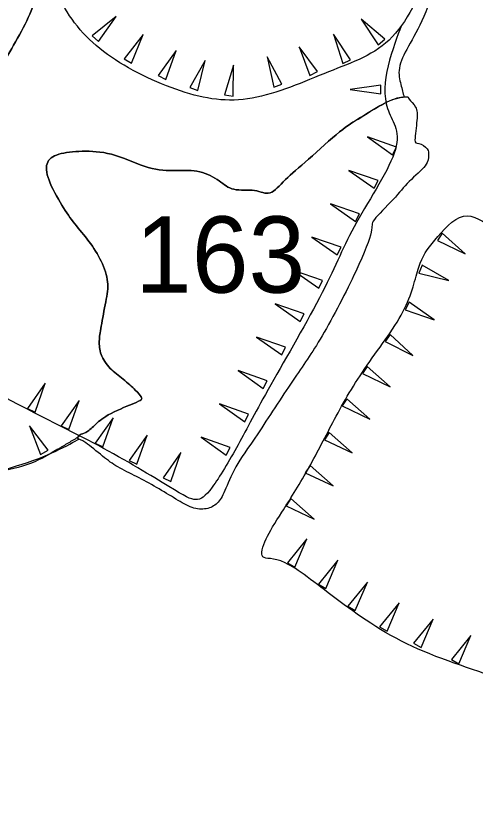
# Model space of a CAD drawing. Extents: x 204.4 to 281.1, y 333.2 to 390.8.
# Drawn here: x 240.52 to 243.53, y 357.24 to 362.41 of the extents above; entities that cross this region are included whole.
import ezdxf

# ---------------------------------------------------------------- set-up
doc = ezdxf.new("R2010")
doc.units = 0
doc.layers.add('Feature Contexts', color=7, linetype='Continuous')
doc.layers.add('Features', color=7, linetype='Continuous')

msp = doc.modelspace()

# ---------------------------------------------------------------- linework, layer by layer
at = {"layer": 'Features'}
for p, q in [((241.1767, 362.4082), (241.0196, 362.2811)), ((241.0611, 362.2427), (241.1767, 362.4082)), ((242.785, 362.3895), (242.8964, 362.2211)), ((242.9386, 362.2586), (242.785, 362.3895)), ((241.0196, 362.2811), (241.0611, 362.2427)), ((241.3554, 362.2889), (241.2295, 362.1309)), ((241.2782, 362.1024), (241.3554, 362.2889)), ((242.6036, 362.2921), (242.6643, 362.0994)), ((242.7153, 362.1239), (242.6036, 362.2921)), ((242.3776, 362.2096), (242.4485, 362.0205)), ((242.498, 362.0477), (242.3776, 362.2096)), ((242.8964, 362.2211), (242.9386, 362.2586)), ((241.5701, 362.1849), (241.4536, 362.0198)), ((241.5039, 361.9942), (241.5701, 362.1849)), ((241.2295, 362.1309), (241.2782, 362.1024)), ((241.7606, 362.1186), (241.6609, 361.9428)), ((241.7135, 361.9223), (241.7606, 362.1186)), ((242.1687, 362.1421), (242.2114, 361.9447)), ((242.2643, 361.9643), (242.1687, 362.1421)), ((242.6643, 362.0994), (242.7153, 362.1239)), ((241.9471, 362.0877), (241.8887, 361.8943)), ((241.9471, 362.0877), (241.8887, 361.8943)), ((241.9445, 361.8859), (241.9471, 362.0877)), ((241.9445, 361.8859), (241.9471, 362.0877)), ((241.4536, 362.0198), (241.5039, 361.9942)), ((242.4485, 362.0205), (242.498, 362.0477)), ((242.2114, 361.9447), (242.2643, 361.9643)), ((242.9131, 361.9574), (242.7132, 361.9287)), ((242.9131, 361.9574), (242.7132, 361.9287)), ((242.9134, 361.901), (242.9131, 361.9574)), ((242.9134, 361.901), (242.9131, 361.9574)), ((241.6609, 361.9428), (241.7135, 361.9223)), ((242.7132, 361.9287), (242.9134, 361.901)), ((242.7132, 361.9287), (242.9134, 361.901)), ((241.8887, 361.8943), (241.9445, 361.8859)), ((241.8887, 361.8943), (241.9445, 361.8859)), ((242.8254, 361.618), (242.9905, 361.5015)), ((243.0161, 361.5518), (242.8254, 361.618)), ((242.8254, 361.618), (242.9905, 361.5015)), ((243.0161, 361.5518), (242.8254, 361.618)), ((242.9905, 361.5015), (243.0161, 361.5518)), ((242.9905, 361.5015), (243.0161, 361.5518)), ((242.7042, 361.3993), (242.8693, 361.2828)), ((242.8949, 361.3331), (242.7042, 361.3993)), ((242.7042, 361.3993), (242.8693, 361.2828)), ((242.8949, 361.3331), (242.7042, 361.3993)), ((242.8693, 361.2828), (242.8949, 361.3331)), ((242.8693, 361.2828), (242.8949, 361.3331)), ((242.583, 361.1807), (242.7481, 361.0642)), ((242.7737, 361.1145), (242.583, 361.1807)), ((242.583, 361.1807), (242.7481, 361.0642)), ((242.7737, 361.1145), (242.583, 361.1807)), ((242.7481, 361.0642), (242.7737, 361.1145)), ((242.7481, 361.0642), (242.7737, 361.1145)), ((243.3162, 360.9868), (243.2852, 360.9397)), ((243.3162, 360.9868), (243.2852, 360.9397)), ((243.4674, 360.8527), (243.3162, 360.9868)), ((243.4674, 360.8527), (243.3162, 360.9868)), ((242.4618, 360.962), (242.6269, 360.8455)), ((242.6525, 360.8958), (242.4618, 360.962)), ((242.4618, 360.962), (242.6269, 360.8455)), ((242.6525, 360.8958), (242.4618, 360.962)), ((243.2852, 360.9397), (243.4674, 360.8527)), ((243.2852, 360.9397), (243.4674, 360.8527)), ((242.6269, 360.8455), (242.6525, 360.8958)), ((242.6269, 360.8455), (242.6525, 360.8958)), ((243.1834, 360.7774), (243.1626, 360.7249)), ((243.1834, 360.7774), (243.1626, 360.7249)), ((243.3587, 360.6768), (243.1834, 360.7774)), ((243.3587, 360.6768), (243.1834, 360.7774)), ((242.3406, 360.7434), (242.5057, 360.6269)), ((242.5313, 360.6772), (242.3406, 360.7434)), ((242.3406, 360.7434), (242.5057, 360.6269)), ((242.5313, 360.6772), (242.3406, 360.7434)), ((243.1626, 360.7249), (243.3587, 360.6768)), ((243.1626, 360.7249), (243.3587, 360.6768)), ((242.5057, 360.6269), (242.5313, 360.6772)), ((242.5057, 360.6269), (242.5313, 360.6772)), ((242.2194, 360.5247), (242.3845, 360.4082)), ((242.4101, 360.4585), (242.2194, 360.5247)), ((242.2194, 360.5247), (242.3845, 360.4082)), ((242.4101, 360.4585), (242.2194, 360.5247)), ((243.0981, 360.5347), (243.0727, 360.4844)), ((243.0981, 360.5347), (243.0727, 360.4844)), ((243.2637, 360.4189), (243.0981, 360.5347)), ((243.2637, 360.4189), (243.0981, 360.5347)), ((242.3845, 360.4082), (242.4101, 360.4585)), ((242.3845, 360.4082), (242.4101, 360.4585)), ((243.0727, 360.4844), (243.2637, 360.4189)), ((243.0727, 360.4844), (243.2637, 360.4189)), ((242.0982, 360.3061), (242.2633, 360.1896)), ((242.2889, 360.2399), (242.0982, 360.3061)), ((242.0982, 360.3061), (242.2633, 360.1896)), ((242.2889, 360.2399), (242.0982, 360.3061)), ((242.9749, 360.3235), (242.9426, 360.2773)), ((242.9749, 360.3235), (242.9426, 360.2773)), ((243.1223, 360.1852), (242.9749, 360.3235)), ((243.1223, 360.1852), (242.9749, 360.3235)), ((242.9426, 360.2773), (243.1223, 360.1852)), ((242.9426, 360.2773), (243.1223, 360.1852)), ((242.2633, 360.1896), (242.2889, 360.2399)), ((242.2633, 360.1896), (242.2889, 360.2399)), ((242.8241, 360.1149), (242.7931, 360.0678)), ((242.8241, 360.1149), (242.7931, 360.0678)), ((242.9753, 359.9808), (242.8241, 360.1149)), ((242.9753, 359.9808), (242.8241, 360.1149)), ((241.977, 360.0874), (242.1421, 359.9709)), ((242.1677, 360.0212), (241.977, 360.0874)), ((241.977, 360.0874), (242.1421, 359.9709)), ((242.1677, 360.0212), (241.977, 360.0874)), ((242.7931, 360.0678), (242.9753, 359.9808)), ((242.7931, 360.0678), (242.9753, 359.9808)), ((240.7116, 360.0049), (240.5951, 359.8398)), ((240.6454, 359.8142), (240.7116, 360.0049)), ((242.1421, 359.9709), (242.1677, 360.0212)), ((242.1421, 359.9709), (242.1677, 360.0212)), ((240.9343, 359.8914), (240.8178, 359.7263)), ((240.8681, 359.7007), (240.9343, 359.8914)), ((242.6907, 359.9029), (242.6597, 359.8558)), ((242.6907, 359.9029), (242.6597, 359.8558)), ((242.8419, 359.7688), (242.6907, 359.9029)), ((242.8419, 359.7688), (242.6907, 359.9029)), ((240.5951, 359.8398), (240.6454, 359.8142)), ((241.8558, 359.8688), (242.0209, 359.7523)), ((242.0465, 359.8026), (241.8558, 359.8688)), ((241.8558, 359.8688), (242.0209, 359.7523)), ((242.0465, 359.8026), (241.8558, 359.8688)), ((242.6597, 359.8558), (242.8419, 359.7688)), ((242.6597, 359.8558), (242.8419, 359.7688)), ((242.0209, 359.7523), (242.0465, 359.8026)), ((242.0209, 359.7523), (242.0465, 359.8026)), ((241.1571, 359.7779), (241.0406, 359.6128)), ((241.1571, 359.7779), (241.0406, 359.6128)), ((241.0909, 359.5872), (241.1571, 359.7779)), ((241.0909, 359.5872), (241.1571, 359.7779)), ((240.6087, 359.7254), (240.6819, 359.5372)), ((240.7311, 359.565), (240.6087, 359.7254)), ((240.8178, 359.7263), (240.8681, 359.7007)), ((242.5741, 359.6819), (242.5431, 359.6348)), ((242.5741, 359.6819), (242.5431, 359.6348)), ((242.7253, 359.5478), (242.5741, 359.6819)), ((242.7253, 359.5478), (242.5741, 359.6819)), ((241.3798, 359.6644), (241.2633, 359.4993)), ((241.3798, 359.6644), (241.2633, 359.4993)), ((241.3136, 359.4737), (241.3798, 359.6644)), ((241.3136, 359.4737), (241.3798, 359.6644)), ((241.7346, 359.6501), (241.8997, 359.5336)), ((241.9253, 359.5839), (241.7346, 359.6501)), ((241.7346, 359.6501), (241.8997, 359.5336)), ((241.9253, 359.5839), (241.7346, 359.6501)), ((242.5431, 359.6348), (242.7253, 359.5478)), ((242.5431, 359.6348), (242.7253, 359.5478)), ((241.0406, 359.6128), (241.0909, 359.5872)), ((241.0406, 359.6128), (241.0909, 359.5872)), ((241.8997, 359.5336), (241.9253, 359.5839)), ((241.8997, 359.5336), (241.9253, 359.5839)), ((240.6819, 359.5372), (240.7311, 359.565)), ((241.6026, 359.5509), (241.4861, 359.3858)), ((241.6026, 359.5509), (241.4861, 359.3858)), ((241.5364, 359.3602), (241.6026, 359.5509)), ((241.5364, 359.3602), (241.6026, 359.5509)), ((241.2633, 359.4993), (241.3136, 359.4737)), ((241.2633, 359.4993), (241.3136, 359.4737)), ((242.4491, 359.4654), (242.4181, 359.4183)), ((242.4491, 359.4654), (242.4181, 359.4183)), ((242.4181, 359.4183), (242.6003, 359.3313)), ((242.4181, 359.4183), (242.6003, 359.3313)), ((242.6003, 359.3313), (242.4491, 359.4654)), ((242.6003, 359.3313), (242.4491, 359.4654)), ((241.4861, 359.3858), (241.5364, 359.3602)), ((241.4861, 359.3858), (241.5364, 359.3602)), ((242.3241, 359.2488), (242.2931, 359.2017)), ((242.3241, 359.2488), (242.2931, 359.2017)), ((242.4753, 359.1147), (242.3241, 359.2488)), ((242.4753, 359.1147), (242.3241, 359.2488)), ((242.2931, 359.2017), (242.4753, 359.1147)), ((242.2931, 359.2017), (242.4753, 359.1147)), ((242.4289, 358.9851), (242.3011, 358.8286)), ((242.4289, 358.9851), (242.3011, 358.8286)), ((242.3495, 358.7996), (242.4289, 358.9851)), ((242.3495, 358.7996), (242.4289, 358.9851)), ((242.3011, 358.8286), (242.3495, 358.7996)), ((242.3011, 358.8286), (242.3495, 358.7996)), ((242.6321, 358.8456), (242.5043, 358.6891)), ((242.6321, 358.8456), (242.5043, 358.6891)), ((242.5527, 358.6601), (242.6321, 358.8456)), ((242.5527, 358.6601), (242.6321, 358.8456)), ((242.8253, 358.7013), (242.6975, 358.5448)), ((242.8253, 358.7013), (242.6975, 358.5448)), ((242.7459, 358.5158), (242.8253, 358.7013)), ((242.7459, 358.5158), (242.8253, 358.7013)), ((242.5043, 358.6891), (242.5527, 358.6601)), ((242.5043, 358.6891), (242.5527, 358.6601)), ((242.6975, 358.5448), (242.7459, 358.5158)), ((242.6975, 358.5448), (242.7459, 358.5158)), ((243.0334, 358.5649), (242.9056, 358.4084)), ((243.0334, 358.5649), (242.9056, 358.4084)), ((242.954, 358.3794), (243.0334, 358.5649)), ((242.954, 358.3794), (243.0334, 358.5649)), ((243.2564, 358.458), (243.1286, 358.3015)), ((243.2564, 358.458), (243.1286, 358.3015)), ((243.177, 358.2725), (243.2564, 358.458)), ((243.177, 358.2725), (243.2564, 358.458)), ((242.9056, 358.4084), (242.954, 358.3794)), ((242.9056, 358.4084), (242.954, 358.3794)), ((243.5043, 358.3512), (243.3765, 358.1947)), ((243.5043, 358.3512), (243.3765, 358.1947)), ((243.4249, 358.1657), (243.5043, 358.3512)), ((243.4249, 358.1657), (243.5043, 358.3512)), ((243.1286, 358.3015), (243.177, 358.2725)), ((243.1286, 358.3015), (243.177, 358.2725)), ((243.3765, 358.1947), (243.4249, 358.1657)), ((243.3765, 358.1947), (243.4249, 358.1657))]:
    msp.add_line(p, q, dxfattribs=at)
for points, degree in [([(239.1835, 364.4273), (239.1805, 364.4397), (239.17, 364.4812), (239.1373, 364.5751), (239.1762, 364.7082), (239.272, 364.8421), (239.4812, 364.9518), (239.8181, 365.0082), (240.0973, 365.1559), (240.448, 365.1962), (240.9491, 365.411), (241.2187, 365.2785), (241.5081, 365.2736), (241.721, 365.0895), (242.0281, 365.0883), (242.2706, 364.9333), (242.482, 364.9738), (242.6833, 364.9977), (242.8788, 364.9723), (243.026, 364.897), (243.1393, 364.7724), (243.3224, 364.6237), (243.4487, 364.4001), (243.541, 364.1596), (243.503, 363.8739), (243.4801, 363.4968), (243.4115, 363.0661), (243.2971, 362.6827), (243.197, 362.39), (243.0882, 362.2045), (243.0188, 362.0641), (243.0455, 361.9575), (243.0588, 361.9047), (243.0661, 361.8806)], 3), ([(243.2031, 364.4675), (243.1135, 364.6322), (242.9832, 365.0434), (241.9014, 364.8484), (241.5216, 364.7243), (240.9978, 364.4387), (240.7153, 364.2111), (240.5917, 363.9127), (240.5113, 363.2651), (240.6501, 362.9937), (240.7878, 362.4858), (241.0784, 362.1454), (241.6166, 361.8883), (242.0534, 361.8208), (242.5868, 362.0606), (243.0189, 362.2033), (243.2694, 362.772), (243.3676, 363.3424), (243.5204, 364.055), (243.2926, 364.3027), (243.2031, 364.4675)], 3), ([(243.0472, 362.3449), (243.0256, 362.2843), (242.945, 362.0844), (242.9234, 361.7855), (243.1054, 361.6036), (242.7095, 361.0209), (242.5793, 360.6604), (242.1479, 359.9268), (241.9818, 359.6012), (241.7908, 359.2805), (241.7034, 359.2215), (241.593, 359.2844), (241.0624, 359.6089), (240.5249, 359.8548), (239.0219, 360.7108), (238.4634, 360.8338), (237.8497, 361.2672), (237.3092, 361.4791), (236.8984, 361.692), (236.5697, 361.8928), (236.5795, 362.0263), (236.8659, 362.3725), (237.2335, 363.4069), (237.5691, 363.8981), (237.7007, 364.3583), (237.9458, 364.5528), (238.0886, 364.5653), (238.7446, 364.3143), (239.5791, 363.992), (239.8647, 363.8581), (240.4239, 363.6214), (240.5559, 363.578)], 3), ([(243.0472, 362.3449), (243.0256, 362.2843), (242.945, 362.0844), (242.9234, 361.7855), (243.1054, 361.6036), (242.7095, 361.0209), (242.5793, 360.6604), (242.1479, 359.9268), (241.9818, 359.6012), (241.7908, 359.2805), (241.7034, 359.2215), (241.593, 359.2844), (241.0624, 359.6089), (240.5249, 359.8548), (239.0219, 360.7108), (238.4634, 360.8338), (237.8497, 361.2672), (237.3092, 361.4791), (236.8984, 361.692), (236.5697, 361.8928), (236.5795, 362.0263), (236.8659, 362.3725), (237.2335, 363.4069), (237.5691, 363.8981), (237.7007, 364.3583), (237.9458, 364.5528), (238.0886, 364.5653), (238.7446, 364.3143), (239.5791, 363.992), (239.8647, 363.8581), (240.4239, 363.6214), (240.5559, 363.578)], 3), ([(238.1057, 362.9919), (238.1256, 363.0416), (238.1954, 363.22), (238.3158, 363.5813), (238.5687, 363.9554), (238.7962, 364.2185), (238.8797, 364.4662), (240.1032, 364.4123), (240.6487, 363.9698), (240.7119, 363.8669), (240.8902, 363.7105), (240.8542, 363.5863), (240.8878, 363.3551), (240.8567, 362.8879), (240.7115, 362.7147), (240.6162, 362.3902), (240.3681, 361.9977), (240.2774, 361.8398), (240.08, 361.5063), (239.9499, 361.3242), (239.8593, 361.1542), (239.5437, 360.9422), (239.3812, 360.8548), (239.0671, 360.7216), (238.8696, 360.6789), (238.5595, 360.6358), (238.3809, 360.7561), (238.0918, 360.8549), (238.0798, 361.0021), (238.08, 361.1989), (238.159, 361.4648), (238.1791, 361.657), (238.0869, 361.7592), (237.9304, 362.0426), (237.9137, 362.3751), (237.9401, 362.5242), (237.9471, 362.5554)], 3), ([(237.9471, 362.5553), (237.9401, 362.5241), (237.9137, 362.3751), (237.9304, 362.0426), (238.0869, 361.7592), (238.1791, 361.657), (238.159, 361.4648), (238.08, 361.1989), (238.0798, 361.0021), (238.0918, 360.8549), (238.3809, 360.7561), (238.5595, 360.6358), (238.8696, 360.6789), (239.0671, 360.7216), (239.3812, 360.8548), (239.5437, 360.9422), (239.8593, 361.1542), (239.9499, 361.3242), (240.08, 361.5063), (240.2774, 361.8398), (240.3681, 361.9977), (240.6162, 362.3902), (240.7115, 362.7147), (240.8567, 362.8879), (240.8878, 363.3551), (240.8542, 363.5863), (240.8902, 363.7105), (240.7119, 363.8669), (240.6487, 363.9698), (240.1314, 364.3894), (239.4113, 364.4411), (239.1836, 364.4273)], 3), ([(236.5876, 361.9554), (236.4689, 361.7888), (236.347, 361.5889), (236.2346, 361.3298), (236.1061, 360.9922), (236.021, 360.7112), (235.9483, 360.4794), (235.9345, 360.2601), (236.0328, 360.1096), (236.1928, 359.9955), (236.4184, 359.9254), (236.705, 359.7812), (237.0378, 359.6814), (237.3917, 359.5023), (237.7193, 359.3025), (238.0916, 359.1444), (238.4267, 359.0639), (238.6828, 358.969), (238.9085, 358.8917), (239.1827, 358.9171), (239.5155, 358.9739), (239.8441, 359.1651), (240.181, 359.381), (240.5403, 359.4577), (240.7974, 359.5624), (240.9053, 359.6221), (240.9366, 359.6407)], 3), ([(241.2822, 359.8682), (241.2412, 359.8511), (241.1017, 359.7935), (241.0369, 359.7276), (240.9732, 359.6732), (240.9377, 359.6715), (240.9153, 359.6374), (240.9642, 359.6328), (241.0951, 359.5189), (241.1822, 359.4558), (241.3115, 359.3945), (241.4427, 359.3226), (241.5745, 359.243), (241.6762, 359.1813), (241.7719, 359.1756), (241.8453, 359.2121), (241.8869, 359.2857), (241.9512, 359.4542), (242.0832, 359.6341), (242.3531, 360.0532), (242.5106, 360.2658), (242.7773, 360.7796), (242.8714, 361.0324), (242.8366, 361.0531), (243.0089, 361.2167), (243.0895, 361.3264), (243.229, 361.4374), (243.2237, 361.5015), (243.232, 361.5385), (243.1538, 361.5879), (243.1288, 361.567), (243.1547, 361.7443), (243.1523, 361.8168), (243.0853, 361.8724), (243.1025, 361.8865), (242.9733, 361.8698), (242.7632, 361.7323), (242.6678, 361.6804), (242.4231, 361.4552), (242.2797, 361.3382), (242.1854, 361.2224), (242.0976, 361.28), (241.9347, 361.26), (241.8629, 361.3299), (241.73, 361.4035), (241.5724, 361.3962), (241.3972, 361.3992), (241.1656, 361.5132), (240.9743, 361.5302), (240.8047, 361.5144), (240.7114, 361.4651), (240.7211, 361.3457), (240.8266, 361.1592), (240.902, 361.0496), (241.0018, 360.9377), (241.0853, 360.8048), (241.1333, 360.6642), (241.1112, 360.5505), (241.0753, 360.3611), (241.0639, 360.2814), (241.0695, 360.1955), (241.1347, 360.0956), (241.2227, 360.034), (241.3125, 359.9527), (241.3469, 359.9115), (241.3475, 359.8962), (241.3232, 359.8853), (241.2822, 359.8682)], 3), ([(243.0661, 361.8806), (243.0439, 361.8783), (242.961, 361.8618), (242.7632, 361.7323), (242.6678, 361.6804), (242.4231, 361.4552), (242.2797, 361.3382), (242.1854, 361.2224), (242.0976, 361.28), (241.9347, 361.26), (241.8629, 361.3299), (241.73, 361.4035), (241.5724, 361.3962), (241.3972, 361.3992), (241.1656, 361.5132), (240.9743, 361.5302), (240.8047, 361.5144), (240.7114, 361.4651), (240.7211, 361.3457), (240.8266, 361.1592), (240.902, 361.0496), (241.0018, 360.9377), (241.0853, 360.8048), (241.1333, 360.6642), (241.1112, 360.5505), (241.0753, 360.3611), (241.0639, 360.2814), (241.0695, 360.1955), (241.1347, 360.0956), (241.2227, 360.034), (241.3125, 359.9527), (241.3469, 359.9115), (241.3475, 359.8962), (241.311, 359.8799), (241.1017, 359.7935), (241.0369, 359.7276), (240.9732, 359.6732), (240.9392, 359.6716), (240.9247, 359.6515), (240.9261, 359.6449)], 3), ([(240.7945, 359.5722), (240.7289, 359.5303), (240.5956, 359.4588), (240.3617, 359.4185), (240.1342, 359.33), (239.9021, 359.1932), (239.6857, 359.0461), (239.4435, 358.9633), (239.2543, 358.8608), (239.0601, 358.8921), (238.9218, 358.8662), (238.7628, 358.9069), (238.5543, 358.983), (238.2586, 359.0645), (237.9628, 359.1502), (237.7193, 359.2821), (237.4971, 359.3969), (237.3094, 359.5389), (237.1357, 359.6246), (236.9775, 359.6484), (236.8383, 359.719), (236.6743, 359.7736), (236.5071, 359.8265), (236.39, 359.9221), (236.2747, 359.9512), (236.1563, 359.947), (236.0765, 360.0598), (235.9662, 360.135), (235.9252, 360.2654), (235.9471, 360.4075), (235.9742, 360.5852), (236.0358, 360.7709), (236.0853, 360.9655), (236.0849, 361.1442), (236.1317, 361.2553), (236.1711, 361.3026)], 3), ([(243.267, 360.942), (243.2167, 360.8807), (243.157, 360.7968), (243.1011, 360.4856), (242.7884, 360.094), (242.5922, 359.7403), (242.4375, 359.4329), (242.2505, 359.1368), (242.1512, 358.984), (242.1088, 358.8342), (242.2531, 358.882), (242.5949, 358.6054), (243.0867, 358.2546), (243.7836, 358.0551), (244.2613, 357.7946), (244.7845, 357.5095), (245.2199, 357.2656), (245.4595, 357.2346), (245.5688, 357.2502), (245.894, 357.6887), (246.1119, 358.1505), (246.5433, 358.6839), (246.7288, 359.0249), (246.808, 359.1235), (246.8067, 359.3278), (246.7329, 359.3516), (246.0275, 359.7569), (245.2909, 360.2259), (244.8092, 360.4112), (244.4674, 360.6104), (243.9366, 360.9201), (243.6465, 361.0092), (243.4591, 361.165), (243.3174, 361.0034), (243.267, 360.942)], 3), ([(243.267, 360.942), (243.2167, 360.8807), (243.157, 360.7968), (243.1011, 360.4856), (242.7884, 360.094), (242.5922, 359.7403), (242.4375, 359.4329), (242.2505, 359.1368), (242.1512, 358.984), (242.1088, 358.8342), (242.2531, 358.882), (242.5949, 358.6054), (243.0867, 358.2546), (243.7836, 358.0551), (244.2613, 357.7946), (244.7845, 357.5095), (245.2199, 357.2656), (245.4595, 357.2346), (245.5688, 357.2502), (245.894, 357.6887), (246.1119, 358.1505), (246.5433, 358.6839), (246.7288, 359.0249), (246.808, 359.1235), (246.8067, 359.3278), (246.7329, 359.3516), (246.0275, 359.7569), (245.2909, 360.2259), (244.8092, 360.4112), (244.4674, 360.6104), (243.9366, 360.9201), (243.6465, 361.0092), (243.4591, 361.165), (243.3174, 361.0034), (243.267, 360.942)], 3), ([(243.267, 360.942), (243.2167, 360.8807), (243.157, 360.7968), (243.1011, 360.4856), (242.7884, 360.094), (242.5922, 359.7403), (242.4375, 359.4329), (242.2505, 359.1368), (242.1512, 358.984), (242.1088, 358.8342), (242.2531, 358.882), (242.5949, 358.6054), (243.0867, 358.2546), (243.7836, 358.0551), (244.2613, 357.7946), (244.7845, 357.5095), (245.2199, 357.2656), (245.4595, 357.2346), (245.5688, 357.2502), (245.894, 357.6887), (246.1119, 358.1505), (246.5433, 358.6839), (246.7288, 359.0249), (246.808, 359.1235), (246.8067, 359.3278), (246.7329, 359.3516), (246.0275, 359.7569), (245.2909, 360.2259), (244.8092, 360.4112), (244.4674, 360.6104), (243.9366, 360.9201), (243.6465, 361.0092), (243.4591, 361.165), (243.3174, 361.0034), (243.267, 360.942)], 3), ([(243.267, 360.942), (243.2167, 360.8807), (243.157, 360.7968), (243.1011, 360.4856), (242.7884, 360.094), (242.5922, 359.7403), (242.4375, 359.4329), (242.2505, 359.1368), (242.1512, 358.984), (242.1088, 358.8342), (242.2531, 358.882), (242.5949, 358.6054), (243.0867, 358.2546), (243.7836, 358.0551), (244.2613, 357.7946), (244.7845, 357.5095), (245.2199, 357.2656), (245.4595, 357.2346), (245.5688, 357.2502), (245.894, 357.6887), (246.1119, 358.1505), (246.5433, 358.6839), (246.7288, 359.0249), (246.808, 359.1235), (246.8067, 359.3278), (246.7329, 359.3516), (246.0275, 359.7569), (245.2909, 360.2259), (244.8092, 360.4112), (244.4674, 360.6104), (243.9366, 360.9201), (243.6465, 361.0092), (243.4591, 361.165), (243.3174, 361.0034), (243.267, 360.942)], 3), ([(240.7945, 359.5722), (240.9267, 359.6512)], 1)]:
    msp.add_open_spline(points, degree=degree, dxfattribs=at)

# ---------------------------------------------------------------- texts
at = {"layer": 'Feature Contexts'}
msp.add_text('163', height=0.5, dxfattribs=at).set_placement((241.3018, 360.5979))

doc.saveas('drawing.dxf')
